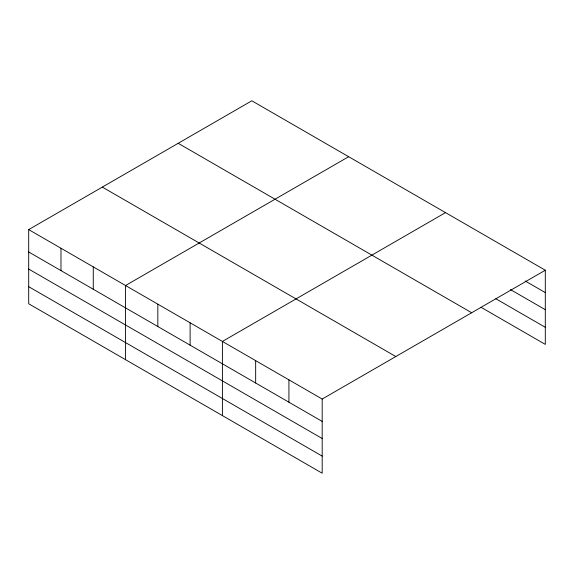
<?xml version="1.0" encoding="UTF-8"?>
<svg xmlns="http://www.w3.org/2000/svg" width="574" height="574" viewBox="0 0 574 574"><rect width="100%" height="100%" fill="white"/><g stroke="black" fill="none" stroke-linecap="round" stroke-linejoin="round"><path stroke-width="0.86" d="M322.186 438.507L322.186 399.052L28.7 229.607L28.7 303.768L322.186 473.206L322.186 438.507L28.7 269.062M481.098 307.327L545.3 344.393L545.3 270.232L251.814 100.794L28.7 229.607M348.662 156.709L125.548 285.522L125.548 359.683M445.517 212.624L222.403 341.437L222.403 415.598M322.186 399.052L545.3 270.232M525.188 280.995L545.3 292.604M510.494 289.597L545.3 309.695M495.793 298.724L545.3 327.302M178.184 143.299L471.67 312.744M102.33 187.095L395.816 356.54M28.7 251.972L322.186 421.416M28.7 286.677L322.186 456.115M288.923 379.844L288.923 402.216M255.66 360.644L255.66 383.009M190.116 322.796L190.116 345.168M157.836 304.163L157.836 326.527M93.268 266.881L93.268 289.253M60.98 248.248L60.98 270.612"/></g></svg>
